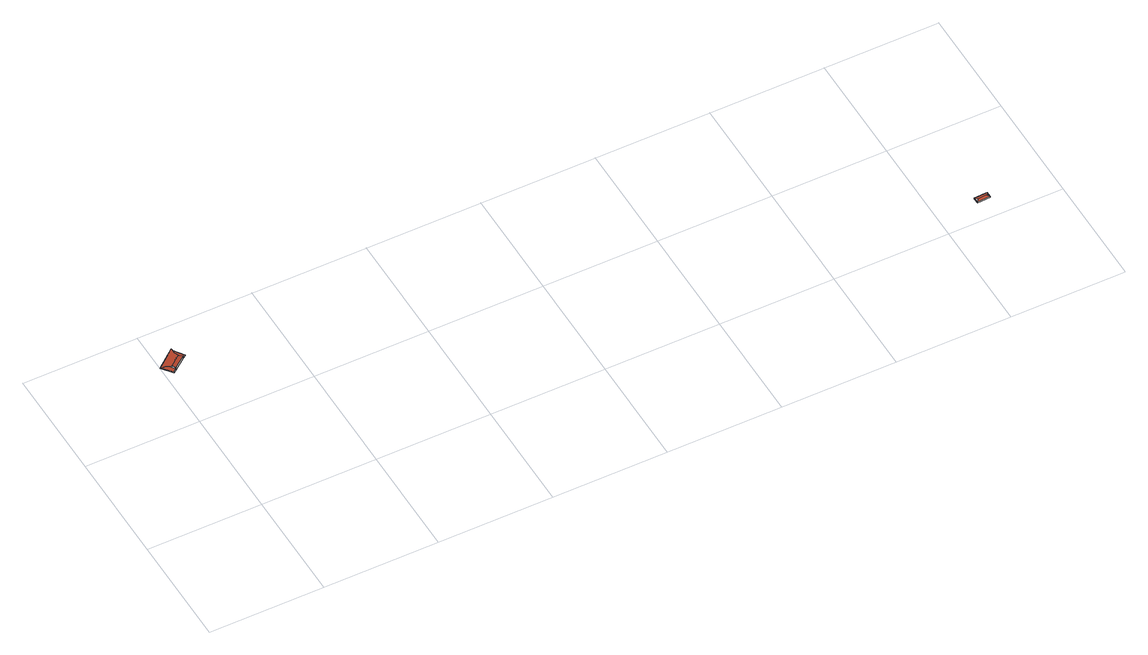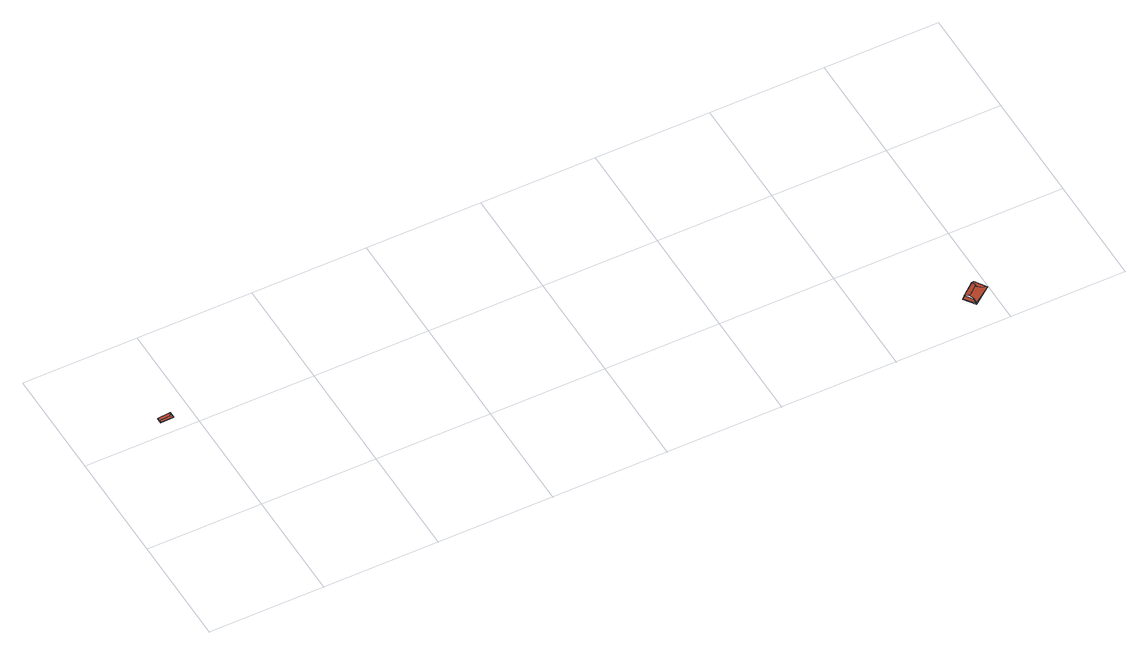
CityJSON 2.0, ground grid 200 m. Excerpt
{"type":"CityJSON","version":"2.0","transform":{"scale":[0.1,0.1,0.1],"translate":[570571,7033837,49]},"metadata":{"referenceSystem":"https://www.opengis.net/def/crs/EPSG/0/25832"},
"CityObjects":{
"building1":{"type":"Building","geometry":[{"type":"MultiSurface","lod":"2","boundaries":[[[0,1,2,3,4,5,6,7,8,9,10,11,12,13,14,15]],[[16,17,18,19,20,21,22,23,24,25,26,27,28,29]],[[30,31,32,33,34,35,36,37,38,39,40,41,42,43,44,45,46],[47,48,46]],[[49,50,51,52,53,54,55,56,57],[57,58,59,60,61]],[[62,63,64,65]],[[66,67,63,62]],[[68,69,67,66]],[[70,71,69,68]],[[72,73,71,70]],[[65,64,73,72]]],"semantics":{"surfaces":[{"type":"RoofSurface"},{"type":"WallSurface"}],"values":[0,0,0,0,1,1,1,1,1,1]}}]},
"building2":{"type":"Building","geometry":[{"type":"MultiSurface","lod":"2","boundaries":[[[74,75,76,77,78,79]],[[80,81,82,83,84,85,86,87,88,89,90,91,92,93,94]],[[95,96,97,98]],[[99,100,96,95]],[[101,102,100,99]],[[98,97,102,101]]],"semantics":{"surfaces":[{"type":"RoofSurface"},{"type":"WallSurface"}],"values":[0,0,1,1,1,1]}}]}
},
"vertices":[
[8,3273,15],[14,3264,16],[86,3255,26],[123,3238,31],[175,3198,38],[178,3198,39],[259,3257,49],[271,3280,50],[297,3287,54],[304,3303,54],[347,3334,60],[357,3330,61],[331,3397,57],[326,3428,56],[331,3499,56],[323,3510,55],[424,3292,53],[399,3304,54],[375,3321,55],[347,3334,57],[304,3303,59],[297,3287,59],[271,3280,60],[259,3257,61],[178,3198,65],[179,3200,65],[172,3192,65],[188,3144,64],[192,3118,64],[417,3286,53],[331,3400,29],[354,3362,27],[398,3306,24],[405,3300,23],[402,3302,23],[414,3296,23],[426,3296,22],[465,3322,19],[465,3331,19],[342,3495,29],[328,3508,30],[327,3505,30],[331,3499,29],[331,3492,29],[325,3502,30],[338,3480,29],[327,3416,29],[328,3418,29],[329,3409,29],[17,3262,12],[146,3089,29],[186,3116,34],[190,3139,34],[190,3134,34],[188,3144,34],[177,3165,32],[129,3229,26],[117,3253,24],[125,3237,25],[123,3238,25],[86,3255,21],[59,3259,17],[7,3274,7],[7,3274,15],[148,3085,29],[148,3085,7],[328,3514,7],[328,3514,30],[469,3325,7],[469,3325,19],[418,3287,7],[418,3287,53],[199,3123,7],[199,3123,64],
[12552,59,463],[12512,4,463],[12737,17,462],[12738,19,462],[12732,30,462],[12696,70,462],[12730,95,458],[12736,110,458],[12713,112,458],[12509,101,458],[12507,96,458],[12546,57,458],[12551,58,458],[12552,59,458],[12561,60,458],[12577,63,458],[12696,70,458],[12701,64,458],[12689,58,458],[12702,65,458],[12720,81,458],[12512,2,443],[12512,2,463],[12741,15,462],[12741,15,443],[12507,101,443],[12507,101,458],[12736,114,443],[12736,114,458]
]}
